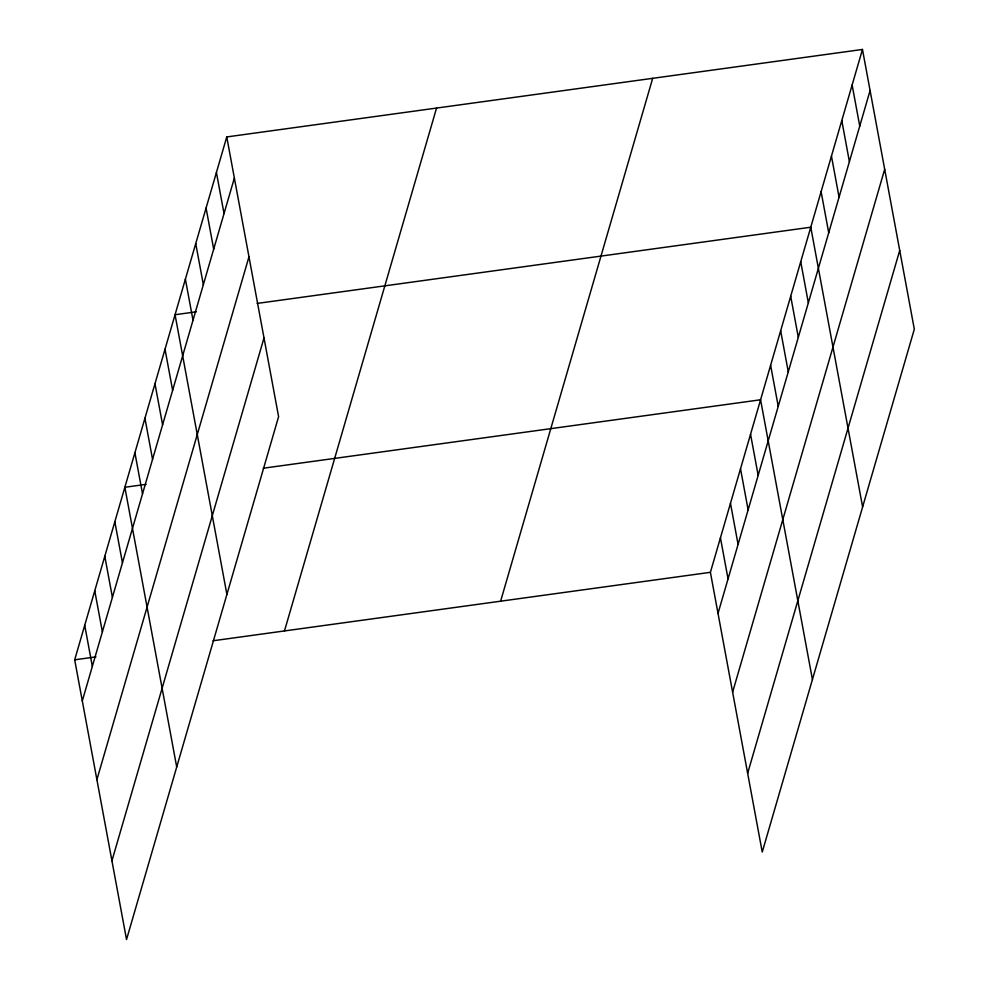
<?xml version="1.0" encoding="UTF-8"?>
<svg xmlns="http://www.w3.org/2000/svg" width="989" height="989" viewBox="0 0 989 989"><rect width="100%" height="100%" fill="white"/><g stroke="black" fill="none" stroke-linecap="round" stroke-linejoin="round"><path stroke-width="1.48" d="M226.753 136.939L278.601 416.678L126.53 939.55L74.682 659.811L226.753 136.939L862.47 49.45L914.318 329.189L762.247 852.061L710.399 572.322L862.47 49.45M82.297 700.904L234.368 178.032M96.897 779.653L248.968 256.781M111.93 860.801L264.001 337.929M284.473 630.945L436.545 108.073M500.619 601.188L652.678 78.329M718.014 613.415L870.085 90.543M732.614 692.164L884.685 169.292M747.647 773.299L899.718 250.44M196.329 311.795L175.053 314.725L226.901 594.451M257.14 303.425L810.77 227.223L862.618 506.961M146.149 484.338L124.861 487.268L176.71 767.007M263.21 468.23L760.578 399.779L812.426 679.505M74.682 659.811L95.97 656.881M213.018 640.773L710.399 572.322M852.135 85.005L859.75 126.098M841.787 120.559L849.403 161.652M831.452 156.114L839.068 197.207M821.105 191.668L828.72 232.761M800.731 261.739L808.347 302.832M790.693 296.243L798.308 337.336M780.655 330.759L788.27 371.839M770.616 365.262L778.232 406.355M750.552 434.282L758.167 475.375M740.514 468.786L748.129 509.879M730.475 503.302L738.091 544.395M720.437 537.806L728.052 578.899M216.418 172.494L224.033 213.587M206.071 208.049L213.686 249.141M195.735 243.603L203.351 284.696M185.388 279.158L193.003 320.251M165.015 349.228L172.63 390.321M154.976 383.732L162.592 424.825M144.938 418.248L152.553 459.341M134.9 452.752L142.515 493.845M114.835 521.772L122.451 562.865M104.797 556.288L112.412 597.381M94.759 590.792L102.374 631.884M84.72 625.308L92.336 666.388"/></g></svg>
